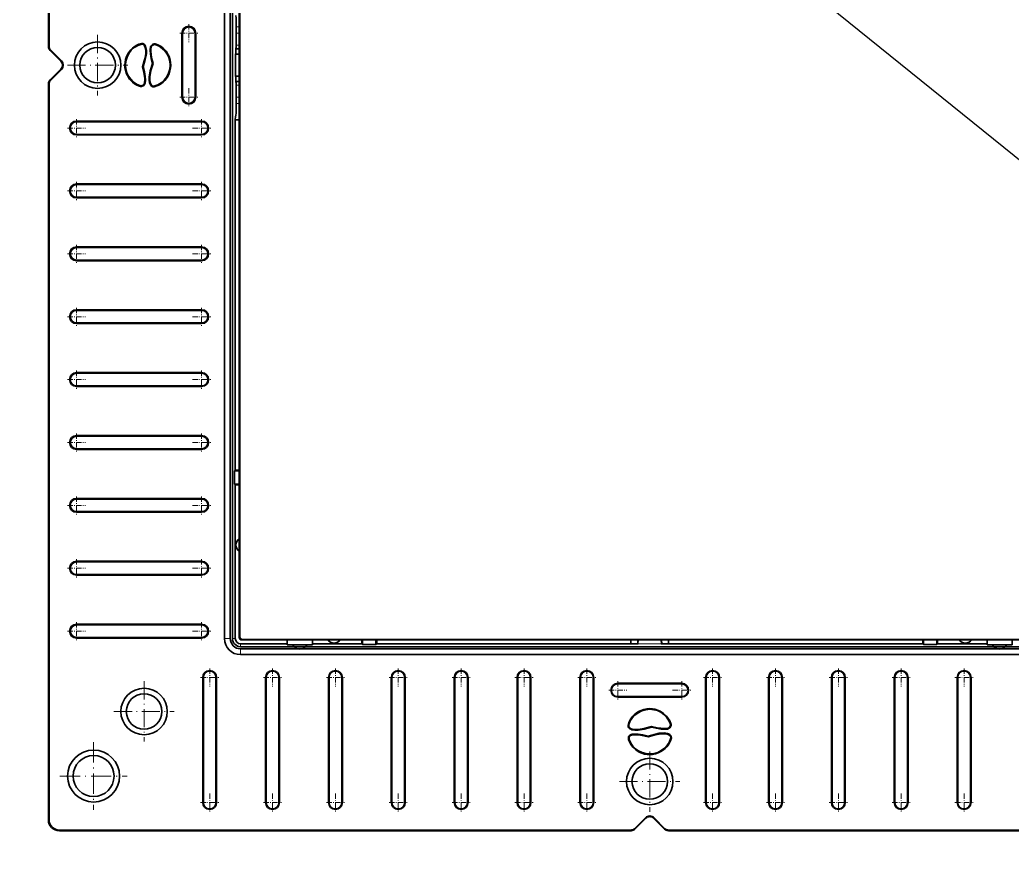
# Model space of a CAD drawing. Header units: inches. Extents: x 258415 to 640093, y 441672 to 945769.
# Drawn here: x 319828.7 to 320010.2, y 470192.2 to 470346.1 of the extents above; entities that cross this region are included whole.
import ezdxf

# ---------------------------------------------------------------- set-up
doc = ezdxf.new("R2010")
doc.units = ezdxf.units.IN
doc.header["$MEASUREMENT"] = 0
doc.linetypes.add('DASHDOT', pattern=[18.5, 12, -3, 0.5, -3])
doc.layers.add('A-DIMESNION-1', color=7, linetype='Continuous')
doc.layers.add('CQ_callout', color=34, linetype='Continuous')
doc.layers.add('CQ Lighting', color=5, linetype='Continuous', lineweight=0)
doc.layers.add('CQ lighting plan', color=7, linetype='Continuous', lineweight=0)
doc.styles.get("Standard").update_dxf_attribs({"font": 'arial.ttf'})
doc.dimstyles.new('CQ Anno', dxfattribs={"dimscale": 40, "dimtxt": 2.2, "dimasz": 0.75, "dimexe": 1, "dimexo": 0.5, "dimgap": 0.5, "dimtad": 1, "dimrnd": 1, "dimdsep": 46, "dimtxsty": 'Standard', "dimblk": 'x-04-bw-gf-dim-50$0$DIM12', "dimcen": 0.0025, "dimdle": 0.5, "dimclrd": 8, "dimclre": 8, "dimclrt": 2, "dimazin": 2, "dimtfac": 1, "dimtix": 1, "dimtmove": 1, "dimatfit": 0, "dimfxl": 50, "dimtolj": 1, "dimtzin": 0, "dimlwd": -1, "dimarcsym": 1})
doc.dimstyles.get("Standard").update_dxf_attribs({"dimtxt": 0.18, "dimasz": 0.18, "dimexe": 0.18, "dimexo": 0.0625, "dimgap": 0.09, "dimtad": 0, "dimtih": 1, "dimtoh": 1, "dimdec": 4, "dimzin": 0, "dimdsep": 46, "dimtxsty": 'Standard', "dimcen": 0.09, "dimadec": 0, "dimazin": 0, "dimtfac": 1, "dimtdec": 4, "dimtofl": 0, "dimtmove": 0, "dimatfit": 3, "dimfxl": 1, "dimtolj": 1, "dimtzin": 0, "dimarcsym": 0})

# ---------------------------------------------------------------- blocks, each defined once
blk = doc.blocks.new('T.HC0E0.HQ12 top')
at = {"layer": 'CQ Lighting', "color": 1, "lineweight": 35}
for p, q in [((441352.04, 519356.81), (441486.63, 519356.81)), ((441352.04, 519356.69), (441486.63, 519356.69)), ((441493.45, 519356.81), (441628.04, 519356.81)), ((441493.45, 519356.69), (441628.04, 519356.69)), ((441350.04, 519250.23), (441350.04, 519354.81)), ((441350.16, 519250.23), (441350.16, 519354.81)), ((441385.27, 519328.78), (441385.27, 519351.66)), ((441385.39, 519328.78), (441385.39, 519351.66)), ((441387.69, 519328.78), (441387.69, 519351.66)), ((441387.81, 519328.78), (441387.81, 519351.66)), ((441396.77, 519328.78), (441396.77, 519351.66)), ((441396.89, 519328.78), (441396.89, 519351.66)), ((441399.19, 519328.78), (441399.19, 519351.66)), ((441399.31, 519328.78), (441399.31, 519351.66)), ((441408.27, 519328.78), (441408.27, 519351.66)), ((441408.39, 519328.78), (441408.39, 519351.66)), ((441410.69, 519328.78), (441410.69, 519351.66)), ((441410.81, 519328.78), (441410.81, 519351.66)), ((441419.77, 519328.78), (441419.77, 519351.66)), ((441419.89, 519328.78), (441419.89, 519351.66)), ((441422.19, 519328.78), (441422.19, 519351.66)), ((441422.31, 519328.78), (441422.31, 519351.66)), ((441431.27, 519328.78), (441431.27, 519351.66)), ((441431.39, 519328.78), (441431.39, 519351.66)), ((441433.69, 519328.78), (441433.69, 519351.66)), ((441433.81, 519328.78), (441433.81, 519351.66)), ((441442.77, 519328.78), (441442.77, 519351.66)), ((441442.89, 519328.78), (441442.89, 519351.66)), ((441445.19, 519328.78), (441445.19, 519351.66)), ((441445.31, 519328.78), (441445.31, 519351.66)), ((441454.27, 519328.78), (441454.27, 519351.66)), ((441454.39, 519328.78), (441454.39, 519351.66)), ((441456.69, 519328.78), (441456.69, 519351.66)), ((441456.81, 519328.78), (441456.81, 519351.66)), ((441465.77, 519328.78), (441465.77, 519351.66)), ((441465.89, 519328.78), (441465.89, 519351.66)), ((441468.19, 519328.78), (441468.19, 519351.66)), ((441468.31, 519328.78), (441468.31, 519351.66)), ((441477.27, 519328.78), (441477.27, 519351.66)), ((441477.39, 519328.78), (441477.39, 519351.66)), ((441479.69, 519328.78), (441479.69, 519351.66)), ((441479.81, 519328.78), (441479.81, 519351.66)), ((441355.19, 519328.59), (441378.08, 519328.59)), ((441355.19, 519328.46), (441378.08, 519328.46)), ((441355.19, 519326.16), (441378.08, 519326.16)), ((441355.19, 519326.04), (441378.08, 519326.04)), ((441594.89, 519324.61), (441385.19, 519324.61)), ((441594.89, 519323.55), (441385.19, 519323.55)), ((441594.89, 519323.15), (441385.19, 519323.15)), ((441382.24, 519321.66), (441382.24, 519171.96)), ((441383.31, 519321.66), (441383.31, 519171.96)), ((441383.7, 519321.66), (441383.7, 519171.96)), ((441384.93, 519321.42), (441384.93, 519172.21)), ((441385.04, 519321.31), (441385.04, 519172.31)), ((441413.29, 519322.62), (441385.19, 519322.62)), ((441594.65, 519321.92), (441385.43, 519321.92)), ((441594.54, 519321.81), (441385.54, 519321.81)), ((441478.55, 519322.62), (441415.99, 519322.62)), ((441355.19, 519317.09), (441378.08, 519317.09)), ((441355.19, 519316.96), (441378.08, 519316.96)), ((441355.19, 519314.66), (441378.08, 519314.66)), ((441355.19, 519314.54), (441378.08, 519314.54)), ((441355.19, 519305.59), (441378.08, 519305.59)), ((441355.19, 519305.46), (441378.08, 519305.46)), ((441355.19, 519303.16), (441378.08, 519303.16)), ((441355.19, 519303.04), (441378.08, 519303.04)), ((441384.23, 519296.76), (441384.23, 519266.28)), ((441355.19, 519294.09), (441378.08, 519294.09)), ((441355.19, 519293.96), (441378.08, 519293.96)), ((441355.19, 519291.66), (441378.08, 519291.66)), ((441355.19, 519291.54), (441378.08, 519291.54)), ((441355.19, 519282.59), (441378.08, 519282.59)), ((441355.19, 519282.46), (441378.08, 519282.46)), ((441355.19, 519280.16), (441378.08, 519280.16)), ((441355.19, 519280.04), (441378.08, 519280.04)), ((441355.19, 519271.09), (441378.08, 519271.09)), ((441355.19, 519270.96), (441378.08, 519270.96)), ((441355.19, 519268.66), (441378.08, 519268.66)), ((441355.19, 519268.54), (441378.08, 519268.54)), ((441355.19, 519259.59), (441378.08, 519259.59)), ((441355.19, 519259.46), (441378.08, 519259.46)), ((441355.19, 519257.16), (441378.08, 519257.16)), ((441355.19, 519257.04), (441378.08, 519257.04)), ((441350.04, 519138.81), (441350.04, 519243.4)), ((441350.16, 519138.81), (441350.16, 519243.4)), ((441355.19, 519236.59), (441378.08, 519236.59)), ((441355.19, 519236.46), (441378.08, 519236.46)), ((441355.19, 519234.16), (441378.08, 519234.16)), ((441355.19, 519234.04), (441378.08, 519234.04)), ((441384.23, 519227.35), (441384.23, 519196.86)), ((441355.19, 519225.09), (441378.08, 519225.09)), ((441355.19, 519224.96), (441378.08, 519224.96)), ((441355.19, 519222.66), (441378.08, 519222.66)), ((441355.19, 519222.54), (441378.08, 519222.54)), ((441355.19, 519213.59), (441378.08, 519213.59)), ((441355.19, 519213.46), (441378.08, 519213.46)), ((441355.19, 519211.16), (441378.08, 519211.16)), ((441355.19, 519211.04), (441378.08, 519211.04)), ((441355.19, 519202.09), (441378.08, 519202.09)), ((441355.19, 519201.96), (441378.08, 519201.96)), ((441355.19, 519199.66), (441378.08, 519199.66)), ((441355.19, 519199.54), (441378.08, 519199.54)), ((441355.19, 519190.59), (441378.08, 519190.59)), ((441355.19, 519190.46), (441378.08, 519190.46)), ((441355.19, 519188.16), (441378.08, 519188.16)), ((441355.19, 519188.04), (441378.08, 519188.04))]:
    blk.add_line(p, q, dxfattribs=at)
at = {"layer": 'CQ Lighting', "color": 1, "lineweight": 13, "ltscale": 0.00307}
for p, q in [((441352.04, 519356.69), (441352.04, 519356.81)), ((441486.63, 519356.69), (441486.63, 519356.81)), ((441493.45, 519356.69), (441493.45, 519356.81)), ((441350.16, 519354.81), (441350.04, 519354.81)), ((441454.27, 519351.66), (441454.39, 519351.66)), ((441456.81, 519351.66), (441456.69, 519351.66)), ((441465.77, 519351.66), (441465.89, 519351.66)), ((441468.31, 519351.66), (441468.19, 519351.66)), ((441477.27, 519351.66), (441477.39, 519351.66)), ((441479.81, 519351.66), (441479.69, 519351.66)), ((441490.03, 519342.83), (441490.03, 519342.71)), ((441486.18, 519340.14), (441486.3, 519340.1)), ((441486.8, 519339.1), (441486.82, 519339.22)), ((441487.03, 519339.08), (441487.04, 519339.2)), ((441493.87, 519339.31), (441493.78, 519339.4)), ((441494, 519339.77), (441493.88, 519339.75)), ((441486.21, 519337.95), (441486.3, 519337.86)), ((441493.05, 519338.18), (441493.04, 519338.06)), ((441493.28, 519338.16), (441493.26, 519338.04)), ((441493.9, 519337.12), (441493.78, 519337.16)), ((441490.04, 519334.43), (441490.04, 519334.55)), ((441484.19, 519332.4), (441484.19, 519332.28)), ((441495.89, 519332.4), (441495.89, 519332.28)), ((441484.19, 519329.86), (441484.19, 519329.98)), ((441495.89, 519329.86), (441495.89, 519329.98)), ((441454.27, 519328.78), (441454.39, 519328.78)), ((441456.81, 519328.78), (441456.69, 519328.78)), ((441465.77, 519328.78), (441465.89, 519328.78)), ((441468.31, 519328.78), (441468.19, 519328.78)), ((441477.27, 519328.78), (441477.39, 519328.78)), ((441479.81, 519328.78), (441479.69, 519328.78)), ((441355.19, 519294.09), (441355.19, 519293.96)), ((441378.08, 519294.09), (441378.08, 519293.96)), ((441355.19, 519291.54), (441355.19, 519291.66)), ((441378.08, 519291.54), (441378.08, 519291.66)), ((441355.19, 519282.59), (441355.19, 519282.46)), ((441378.08, 519282.59), (441378.08, 519282.46)), ((441355.19, 519280.04), (441355.19, 519280.16)), ((441378.08, 519280.04), (441378.08, 519280.16)), ((441355.19, 519271.09), (441355.19, 519270.96)), ((441378.08, 519271.09), (441378.08, 519270.96)), ((441355.19, 519268.54), (441355.19, 519268.66)), ((441378.08, 519268.54), (441378.08, 519268.66)), ((441355.19, 519259.59), (441355.19, 519259.46)), ((441378.08, 519259.59), (441378.08, 519259.46)), ((441355.19, 519257.04), (441355.19, 519257.16)), ((441378.08, 519257.04), (441378.08, 519257.16)), ((441374.45, 519252.66), (441374.58, 519252.66)), ((441350.16, 519250.23), (441350.04, 519250.23)), ((441366.66, 519250.67), (441366.7, 519250.56)), ((441368.85, 519250.64), (441368.93, 519250.55)), ((441369.31, 519250.77), (441369.29, 519250.65)), ((441350.42, 519249.61), (441350.33, 519249.52)), ((441367.69, 519250.05), (441367.57, 519250.03)), ((441367.72, 519249.82), (441367.6, 519249.81)), ((441368.51, 519250.06), (441368.63, 519250.02)), ((441352.42, 519247.61), (441352.33, 519247.52)), ((441363.96, 519246.82), (441364.09, 519246.82)), ((441372.37, 519246.81), (441372.25, 519246.81)), ((441352.42, 519246.02), (441352.33, 519246.11)), ((441350.16, 519243.4), (441350.04, 519243.4)), ((441350.42, 519244.02), (441350.33, 519244.11)), ((441367.02, 519242.86), (441367.05, 519242.98)), ((441367.49, 519242.99), (441367.4, 519243.08)), ((441367.82, 519243.57), (441367.71, 519243.61)), ((441368.62, 519243.81), (441368.74, 519243.82)), ((441368.64, 519243.58), (441368.76, 519243.6)), ((441369.68, 519242.96), (441369.63, 519243.07)), ((441374.45, 519240.96), (441374.58, 519240.96)), ((441355.19, 519236.59), (441355.19, 519236.46)), ((441378.08, 519236.59), (441378.08, 519236.46)), ((441355.19, 519234.04), (441355.19, 519234.16)), ((441378.08, 519234.04), (441378.08, 519234.16)), ((441355.19, 519225.09), (441355.19, 519224.96)), ((441378.08, 519225.09), (441378.08, 519224.96)), ((441355.19, 519222.54), (441355.19, 519222.66)), ((441378.08, 519222.54), (441378.08, 519222.66)), ((441355.19, 519213.59), (441355.19, 519213.46)), ((441378.08, 519213.59), (441378.08, 519213.46)), ((441355.19, 519211.04), (441355.19, 519211.16)), ((441378.08, 519211.04), (441378.08, 519211.16)), ((441355.19, 519202.09), (441355.19, 519201.96)), ((441378.08, 519202.09), (441378.08, 519201.96)), ((441355.19, 519199.54), (441355.19, 519199.66)), ((441378.08, 519199.54), (441378.08, 519199.66)), ((441355.19, 519190.59), (441355.19, 519190.46)), ((441378.08, 519190.59), (441378.08, 519190.46)), ((441355.19, 519188.04), (441355.19, 519188.16)), ((441378.08, 519188.04), (441378.08, 519188.16))]:
    blk.add_line(p, q, dxfattribs=at)
at = {"layer": 'CQ Lighting', "color": 1, "lineweight": 13, "ltscale": 0.003069}
for p, q in [((441487.25, 519356.44), (441487.33, 519356.52)), ((441492.83, 519356.44), (441492.75, 519356.52)), ((441489.25, 519354.44), (441489.33, 519354.52)), ((441490.83, 519354.44), (441490.75, 519354.52)), ((441385.27, 519351.66), (441385.39, 519351.66)), ((441387.81, 519351.66), (441387.69, 519351.66)), ((441396.77, 519351.66), (441396.89, 519351.66)), ((441399.31, 519351.66), (441399.19, 519351.66)), ((441408.27, 519351.66), (441408.39, 519351.66)), ((441410.81, 519351.66), (441410.69, 519351.66)), ((441419.77, 519351.66), (441419.89, 519351.66)), ((441422.31, 519351.66), (441422.19, 519351.66)), ((441431.27, 519351.66), (441431.39, 519351.66)), ((441433.81, 519351.66), (441433.69, 519351.66)), ((441442.77, 519351.66), (441442.89, 519351.66)), ((441445.31, 519351.66), (441445.19, 519351.66)), ((441493.28, 519338.97), (441493.25, 519339.09)), ((441486.08, 519337.49), (441486.2, 519337.51)), ((441486.79, 519338.29), (441486.83, 519338.17)), ((441355.19, 519328.59), (441355.19, 519328.46)), ((441378.08, 519328.59), (441378.08, 519328.46)), ((441385.27, 519328.78), (441385.39, 519328.78)), ((441387.81, 519328.78), (441387.69, 519328.78)), ((441396.77, 519328.78), (441396.89, 519328.78)), ((441399.31, 519328.78), (441399.19, 519328.78)), ((441408.27, 519328.78), (441408.39, 519328.78)), ((441410.81, 519328.78), (441410.69, 519328.78)), ((441419.77, 519328.78), (441419.89, 519328.78)), ((441422.31, 519328.78), (441422.19, 519328.78)), ((441431.27, 519328.78), (441431.39, 519328.78)), ((441433.81, 519328.78), (441433.69, 519328.78)), ((441442.77, 519328.78), (441442.89, 519328.78)), ((441445.31, 519328.78), (441445.19, 519328.78)), ((441355.19, 519326.04), (441355.19, 519326.16)), ((441378.08, 519326.04), (441378.08, 519326.16)), ((441355.19, 519317.09), (441355.19, 519316.96)), ((441378.08, 519317.09), (441378.08, 519316.96)), ((441355.19, 519314.54), (441355.19, 519314.66)), ((441378.08, 519314.54), (441378.08, 519314.66)), ((441355.19, 519305.59), (441355.19, 519305.46)), ((441378.08, 519305.59), (441378.08, 519305.46)), ((441355.19, 519303.04), (441355.19, 519303.16)), ((441378.08, 519303.04), (441378.08, 519303.16)), ((441377, 519252.66), (441376.88, 519252.66)), ((441377, 519240.96), (441376.88, 519240.96))]:
    blk.add_line(p, q, dxfattribs=at)
at = {"layer": 'CQ Lighting', "color": 1, "lineweight": 35, "ltscale": 0.070711}
for p, q in [((441487.25, 519356.44), (441489.25, 519354.44)), ((441487.33, 519356.52), (441489.33, 519354.52)), ((441492.75, 519356.52), (441490.75, 519354.52)), ((441492.83, 519356.44), (441490.83, 519354.44)), ((441350.33, 519249.52), (441352.33, 519247.52)), ((441350.42, 519249.61), (441352.42, 519247.61)), ((441350.33, 519244.11), (441352.33, 519246.11)), ((441350.42, 519244.02), (441352.42, 519246.02))]:
    blk.add_line(p, q, dxfattribs=at)
at = {"layer": 'CQ Lighting', "color": 1, "linetype": 'DASHDOT', "lineweight": 13, "ltscale": 0.308749}
blk.add_line((441360.04, 519354.73), (441360.04, 519342.38), dxfattribs=at)
at = {"layer": 'CQ Lighting', "color": 1, "linetype": 'DASHDOT', "lineweight": 13, "ltscale": 0.082732}
for p, q in [((441386.54, 519353.32), (441386.54, 519350.01)), ((441398.04, 519353.32), (441398.04, 519350.01)), ((441409.54, 519353.32), (441409.54, 519350.01)), ((441421.04, 519353.32), (441421.04, 519350.01)), ((441432.54, 519353.32), (441432.54, 519350.01)), ((441444.04, 519353.32), (441444.04, 519350.01)), ((441455.54, 519353.32), (441455.54, 519350.01)), ((441467.04, 519353.32), (441467.04, 519350.01)), ((441478.54, 519353.32), (441478.54, 519350.01)), ((441484.19, 519332.78), (441484.19, 519329.47)), ((441495.89, 519332.78), (441495.89, 519329.47)), ((441386.54, 519330.43), (441386.54, 519327.12)), ((441398.04, 519330.43), (441398.04, 519327.12)), ((441409.54, 519330.43), (441409.54, 519327.12)), ((441421.04, 519330.43), (441421.04, 519327.12)), ((441432.54, 519330.43), (441432.54, 519327.12)), ((441444.04, 519330.43), (441444.04, 519327.12)), ((441455.54, 519330.43), (441455.54, 519327.12)), ((441467.04, 519330.43), (441467.04, 519327.12)), ((441478.54, 519330.43), (441478.54, 519327.12)), ((441355.19, 519294.47), (441355.19, 519291.16)), ((441378.08, 519294.47), (441378.08, 519291.16)), ((441355.19, 519282.97), (441355.19, 519279.66)), ((441378.08, 519282.97), (441378.08, 519279.66)), ((441355.19, 519271.47), (441355.19, 519268.16)), ((441378.08, 519271.47), (441378.08, 519268.16)), ((441355.19, 519259.97), (441355.19, 519256.66)), ((441378.08, 519259.97), (441378.08, 519256.66)), ((441355.19, 519236.97), (441355.19, 519233.66)), ((441378.08, 519236.97), (441378.08, 519233.66)), ((441355.19, 519225.47), (441355.19, 519222.16)), ((441378.08, 519225.47), (441378.08, 519222.16)), ((441355.19, 519213.97), (441355.19, 519210.66)), ((441378.08, 519213.97), (441378.08, 519210.66)), ((441355.19, 519202.47), (441355.19, 519199.16)), ((441378.08, 519202.47), (441378.08, 519199.16)), ((441355.19, 519190.97), (441355.19, 519187.66)), ((441378.08, 519190.97), (441378.08, 519187.66))]:
    blk.add_line(p, q, dxfattribs=at)
at = {"layer": 'CQ Lighting', "color": 1, "linetype": 'DASHDOT', "lineweight": 13, "ltscale": 0.276251}
for p, q in [((441490.04, 519353.34), (441490.04, 519342.29)), ((441371.85, 519344.83), (441371.85, 519333.78))]:
    blk.add_line(p, q, dxfattribs=at)
at = {"layer": 'CQ Lighting', "color": 1, "linetype": 'DASHDOT', "lineweight": 13, "ltscale": 0.082731}
for p, q in [((441388.19, 519351.66), (441384.88, 519351.66)), ((441399.69, 519351.66), (441396.38, 519351.66)), ((441411.19, 519351.66), (441407.88, 519351.66)), ((441422.69, 519351.66), (441419.38, 519351.66)), ((441434.19, 519351.66), (441430.88, 519351.66)), ((441445.69, 519351.66), (441442.38, 519351.66)), ((441457.19, 519351.66), (441453.88, 519351.66)), ((441468.69, 519351.66), (441465.38, 519351.66)), ((441480.19, 519351.66), (441476.88, 519351.66)), ((441485.84, 519331.13), (441482.53, 519331.13)), ((441497.54, 519331.13), (441494.23, 519331.13)), ((441388.19, 519328.78), (441384.88, 519328.78)), ((441399.69, 519328.78), (441396.38, 519328.78)), ((441411.19, 519328.78), (441407.88, 519328.78)), ((441422.69, 519328.78), (441419.38, 519328.78)), ((441434.19, 519328.78), (441430.88, 519328.78)), ((441445.69, 519328.78), (441442.38, 519328.78)), ((441457.19, 519328.78), (441453.88, 519328.78)), ((441468.69, 519328.78), (441465.38, 519328.78)), ((441480.19, 519328.78), (441476.88, 519328.78)), ((441356.84, 519327.31), (441353.53, 519327.31)), ((441379.73, 519327.31), (441376.42, 519327.31)), ((441356.84, 519315.81), (441353.53, 519315.81)), ((441379.73, 519315.81), (441376.42, 519315.81)), ((441356.84, 519304.31), (441353.53, 519304.31)), ((441379.73, 519304.31), (441376.42, 519304.31)), ((441356.84, 519292.81), (441353.53, 519292.81)), ((441379.73, 519292.81), (441376.42, 519292.81)), ((441356.84, 519281.31), (441353.53, 519281.31)), ((441379.73, 519281.31), (441376.42, 519281.31)), ((441356.84, 519269.81), (441353.53, 519269.81)), ((441379.73, 519269.81), (441376.42, 519269.81)), ((441356.84, 519258.31), (441353.53, 519258.31)), ((441379.73, 519258.31), (441376.42, 519258.31)), ((441375.73, 519254.32), (441375.73, 519251.01)), ((441377.38, 519252.66), (441374.07, 519252.66)), ((441375.73, 519242.62), (441375.73, 519239.31)), ((441377.38, 519240.96), (441374.07, 519240.96)), ((441356.84, 519235.31), (441353.53, 519235.31)), ((441379.73, 519235.31), (441376.42, 519235.31)), ((441356.84, 519223.81), (441353.53, 519223.81)), ((441379.73, 519223.81), (441376.42, 519223.81)), ((441356.84, 519212.31), (441353.53, 519212.31)), ((441379.73, 519212.31), (441376.42, 519212.31)), ((441356.84, 519200.81), (441353.53, 519200.81)), ((441379.73, 519200.81), (441376.42, 519200.81)), ((441356.84, 519189.31), (441353.53, 519189.31)), ((441379.73, 519189.31), (441376.42, 519189.31))]:
    blk.add_line(p, q, dxfattribs=at)
at = {"layer": 'CQ Lighting', "color": 1, "linetype": 'DASHDOT', "lineweight": 13, "ltscale": 0.30875}
blk.add_line((441366.21, 519348.55), (441353.86, 519348.55), dxfattribs=at)
at = {"layer": 'CQ Lighting', "color": 1, "linetype": 'DASHDOT', "lineweight": 13, "ltscale": 0.27625}
for p, q in [((441495.56, 519347.81), (441484.51, 519347.81)), ((441377.38, 519339.31), (441366.33, 519339.31)), ((441359.04, 519252.34), (441359.04, 519241.29)), ((441364.56, 519246.81), (441353.51, 519246.81))]:
    blk.add_line(p, q, dxfattribs=at)
at = {"layer": 'CQ Lighting', "color": 1, "lineweight": 35, "ltscale": 0.003198}
for p, q in [((441489.73, 519339.59), (441489.73, 519339.46)), ((441490.35, 519337.67), (441490.35, 519337.8))]:
    blk.add_line(p, q, dxfattribs=at)
at = {"layer": 'CQ Lighting', "color": 1, "lineweight": 35, "ltscale": 0.2925}
for p, q in [((441484.19, 519332.4), (441495.89, 519332.4)), ((441495.89, 519332.28), (441484.19, 519332.28)), ((441495.89, 519329.98), (441484.19, 519329.98)), ((441484.19, 519329.86), (441495.89, 519329.86)), ((441374.45, 519240.96), (441374.45, 519252.66)), ((441374.58, 519240.96), (441374.58, 519252.66)), ((441376.88, 519240.96), (441376.88, 519252.66)), ((441377, 519240.96), (441377, 519252.66))]:
    blk.add_line(p, q, dxfattribs=at)
at = {"layer": 'CQ Lighting', "color": 1, "linetype": 'DASHDOT', "lineweight": 13, "ltscale": 0.08273}
for p, q in [((441355.19, 519328.97), (441355.19, 519325.66)), ((441378.08, 519328.97), (441378.08, 519325.66)), ((441355.19, 519317.47), (441355.19, 519314.16)), ((441378.08, 519317.47), (441378.08, 519314.16)), ((441355.19, 519305.97), (441355.19, 519302.66)), ((441378.08, 519305.97), (441378.08, 519302.66))]:
    blk.add_line(p, q, dxfattribs=at)
at = {"layer": 'CQ Lighting', "color": 1, "lineweight": 13, "ltscale": 0.026749}
for p, q in [((441385.19, 519324.61), (441385.19, 519323.55)), ((441382.24, 519321.66), (441383.31, 519321.66))]:
    blk.add_line(p, q, dxfattribs=at)
at = {"layer": 'CQ Lighting', "color": 1, "lineweight": 13, "ltscale": 0.013243}
for p, q in [((441385.19, 519323.15), (441385.19, 519322.62)), ((441383.7, 519321.66), (441384.23, 519321.66))]:
    blk.add_line(p, q, dxfattribs=at)
at = {"layer": 'CQ Lighting', "color": 1, "lineweight": 35, "ltscale": 0.004443}
for p, q in [((441413.29, 519322.62), (441413.42, 519322.75)), ((441415.99, 519322.62), (441415.86, 519322.75)), ((441384.23, 519299.46), (441384.1, 519299.34)), ((441384.23, 519296.76), (441384.1, 519296.89)), ((441384.23, 519196.86), (441384.1, 519196.74)), ((441384.23, 519194.16), (441384.1, 519194.29))]:
    blk.add_line(p, q, dxfattribs=at)
at = {"layer": 'CQ Lighting', "color": 1, "lineweight": 35, "ltscale": 0.020639}
for p, q in [((441413.42, 519321.92), (441413.42, 519322.75)), ((441415.86, 519321.92), (441415.86, 519322.75))]:
    blk.add_line(p, q, dxfattribs=at)
at = {"layer": 'CQ Lighting', "color": 1, "lineweight": 35, "ltscale": 0.061217}
for p, q in [((441415.86, 519322.75), (441413.42, 519322.75)), ((441384.1, 519296.89), (441384.1, 519299.34))]:
    blk.add_line(p, q, dxfattribs=at)
at = {"layer": 'CQ Lighting', "color": 1, "lineweight": 35, "ltscale": 0.21375}
blk.add_line((441384.23, 519321.66), (441384.23, 519313.11), dxfattribs=at)
at = {"layer": 'CQ Lighting', "color": 1, "lineweight": 13, "ltscale": 0.003856}
for p, q in [((441384.93, 519321.42), (441385.04, 519321.31)), ((441385.43, 519321.92), (441385.54, 519321.81))]:
    blk.add_line(p, q, dxfattribs=at)
at = {"layer": 'CQ Lighting', "color": 1, "lineweight": 35, "ltscale": 0.017497}
for p, q in [((441413.29, 519321.92), (441413.29, 519322.62)), ((441415.99, 519321.92), (441415.99, 519322.62))]:
    blk.add_line(p, q, dxfattribs=at)
at = {"layer": 'CQ Lighting', "color": 1, "lineweight": 35, "ltscale": 0.017352}
blk.add_line((441480.04, 519321.92), (441480.04, 519322.62), dxfattribs=at)
at = {"layer": 'CQ Lighting', "color": 1, "lineweight": 35, "ltscale": 0.010924}
blk.add_line((441480.97, 519322.5), (441480.55, 519322.61), dxfattribs=at)
at = {"layer": 'CQ Lighting', "color": 1, "lineweight": 35, "ltscale": 0.095664}
for p, q in [((441486.8, 519322.48), (441482.97, 519322.48)), ((441497.11, 519322.48), (441493.28, 519322.48))]:
    blk.add_line(p, q, dxfattribs=at)
at = {"layer": 'CQ Lighting', "color": 1, "lineweight": 13, "ltscale": 0.014006}
for p, q in [((441483.05, 519321.92), (441483.05, 519322.48)), ((441484.16, 519321.92), (441484.16, 519322.48)), ((441486.37, 519322.48), (441486.37, 519321.92)), ((441493.71, 519321.92), (441493.71, 519322.48)), ((441495.92, 519322.48), (441495.92, 519321.92)), ((441497.03, 519322.48), (441497.03, 519321.92))]:
    blk.add_line(p, q, dxfattribs=at)
at = {"layer": 'CQ Lighting', "color": 1, "lineweight": 35, "ltscale": 0.004949}
for p, q in [((441486.99, 519322.53), (441486.8, 519322.48)), ((441493.09, 519322.53), (441493.28, 519322.48))]:
    blk.add_line(p, q, dxfattribs=at)
at = {"layer": 'CQ Lighting', "color": 1, "lineweight": 35, "ltscale": 0.02625}
for p, q in [((441488.04, 519322.53), (441486.99, 519322.53)), ((441493.09, 519322.53), (441492.04, 519322.53))]:
    blk.add_line(p, q, dxfattribs=at)
at = {"layer": 'CQ Lighting', "color": 1, "lineweight": 35, "ltscale": 0.007932}
for p, q in [((441487.04, 519322.53), (441487.04, 519322.21)), ((441493.04, 519322.53), (441493.04, 519322.21))]:
    blk.add_line(p, q, dxfattribs=at)
at = {"layer": 'CQ Lighting', "color": 1, "lineweight": 35, "ltscale": 0.001254}
for p, q in [((441487.99, 519322.59), (441488.04, 519322.58)), ((441492.04, 519322.58), (441492.09, 519322.59))]:
    blk.add_line(p, q, dxfattribs=at)
at = {"layer": 'CQ Lighting', "color": 1, "lineweight": 35, "ltscale": 0.016656}
for p, q in [((441488.04, 519321.92), (441488.04, 519322.59)), ((441492.04, 519321.92), (441492.04, 519322.59))]:
    blk.add_line(p, q, dxfattribs=at)
at = {"layer": 'CQ Lighting', "color": 1, "lineweight": 35, "ltscale": 0.007039}
for p, q in [((441384.04, 519312.83), (441384.04, 519313.11)), ((441384.04, 519184.83), (441384.04, 519185.11))]:
    blk.add_line(p, q, dxfattribs=at)
at = {"layer": 'CQ Lighting', "color": 1, "lineweight": 35, "ltscale": 0.022273}
for p, q in [((441384.04, 519313.11), (441384.93, 519313.11)), ((441384.04, 519308.51), (441384.93, 519308.51)), ((441384.04, 519185.11), (441384.93, 519185.11)), ((441384.04, 519180.51), (441384.93, 519180.51))]:
    blk.add_line(p, q, dxfattribs=at)
at = {"layer": 'CQ Lighting', "color": 1, "lineweight": 35, "ltscale": 0.107961}
for p, q in [((441384.04, 519308.51), (441384.04, 519312.83)), ((441384.04, 519180.51), (441384.04, 519184.83))]:
    blk.add_line(p, q, dxfattribs=at)
at = {"layer": 'CQ Lighting', "color": 1, "lineweight": 35, "ltscale": 0.226248}
blk.add_line((441384.23, 519308.51), (441384.23, 519299.46), dxfattribs=at)
at = {"layer": 'CQ Lighting', "color": 1, "lineweight": 35, "ltscale": 0.020638}
for p, q in [((441384.93, 519299.34), (441384.1, 519299.34)), ((441384.93, 519296.89), (441384.1, 519296.89)), ((441384.93, 519196.74), (441384.1, 519196.74)), ((441384.93, 519194.29), (441384.1, 519194.29))]:
    blk.add_line(p, q, dxfattribs=at)
at = {"layer": 'CQ Lighting', "color": 1, "lineweight": 35, "ltscale": 0.017496}
for p, q in [((441384.23, 519299.46), (441384.93, 519299.46)), ((441384.23, 519296.76), (441384.93, 519296.76)), ((441384.23, 519196.86), (441384.93, 519196.86)), ((441384.23, 519194.16), (441384.93, 519194.16))]:
    blk.add_line(p, q, dxfattribs=at)
at = {"layer": 'CQ Lighting', "color": 1, "lineweight": 35, "ltscale": 0.000476}
for p, q in [((441384.22, 519264.31), (441384.22, 519264.29)), ((441384.22, 519261.32), (441384.22, 519261.34)), ((441384.22, 519232.31), (441384.22, 519232.29)), ((441384.22, 519229.32), (441384.22, 519229.34))]:
    blk.add_line(p, q, dxfattribs=at)
at = {"layer": 'CQ Lighting', "color": 1, "lineweight": 35, "ltscale": 0.227061}
for p, q in [((441384.23, 519259.35), (441384.23, 519250.27)), ((441384.23, 519243.36), (441384.23, 519234.28))]:
    blk.add_line(p, q, dxfattribs=at)
at = {"layer": 'CQ Lighting', "color": 1, "lineweight": 35, "ltscale": 0.031544}
for p, q in [((441384.2, 519250.27), (441384.2, 519249.01)), ((441384.2, 519244.62), (441384.2, 519243.36))]:
    blk.add_line(p, q, dxfattribs=at)
at = {"layer": 'CQ Lighting', "color": 1, "lineweight": 35, "ltscale": 0.018345}
for p, q in [((441384.93, 519250.24), (441384.2, 519250.27)), ((441384.93, 519243.39), (441384.2, 519243.36))]:
    blk.add_line(p, q, dxfattribs=at)
at = {"layer": 'CQ Lighting', "color": 1, "lineweight": 35, "ltscale": 0.001102}
for p, q in [((441384.22, 519248.97), (441384.2, 519249.01)), ((441384.22, 519244.66), (441384.2, 519244.62))]:
    blk.add_line(p, q, dxfattribs=at)
at = {"layer": 'CQ Lighting', "color": 1, "lineweight": 35, "ltscale": 0.018337}
for p, q in [((441384.93, 519248.99), (441384.2, 519249.01)), ((441384.93, 519244.64), (441384.2, 519244.62))]:
    blk.add_line(p, q, dxfattribs=at)
at = {"layer": 'CQ Lighting', "color": 1, "lineweight": 13, "ltscale": 0.107585}
blk.add_line((441384.22, 519248.97), (441384.22, 519244.66), dxfattribs=at)
at = {"layer": 'CQ Lighting', "color": 1, "lineweight": 35, "ltscale": 0.003193}
for p, q in [((441367.21, 519247.12), (441367.34, 519247.12)), ((441369.13, 519246.51), (441369, 519246.51))]:
    blk.add_line(p, q, dxfattribs=at)
at = {"layer": 'CQ Lighting', "color": 1, "lineweight": 35, "ltscale": 0.061216}
blk.add_line((441384.1, 519194.29), (441384.1, 519196.74), dxfattribs=at)
at = {"layer": 'CQ Lighting', "color": 1, "lineweight": 35, "ltscale": 0.22625}
blk.add_line((441384.23, 519194.16), (441384.23, 519185.11), dxfattribs=at)
at = {"layer": 'CQ Lighting', "color": 1, "lineweight": 35}
for points in [[(441490.03, 519342.83), (441489.56, 519342.81), (441489.08, 519342.72), (441488.6, 519342.58), (441488.14, 519342.37), (441487.5, 519341.97), (441486.95, 519341.45), (441486.64, 519341.05), (441486.38, 519340.61), (441486.18, 519340.14)], [(441490.03, 519342.71), (441489.31, 519342.65), (441488.63, 519342.46), (441488.01, 519342.16), (441487.45, 519341.76), (441486.97, 519341.28), (441486.58, 519340.72), (441486.3, 519340.1)], [(441494, 519339.77), (441493.85, 519340.29), (441493.62, 519340.78), (441493.4, 519341.12), (441493.15, 519341.43), (441492.86, 519341.72), (441492.54, 519341.99), (441492.09, 519342.28), (441491.61, 519342.52), (441491.1, 519342.69), (441490.57, 519342.8), (441490.03, 519342.83)], [(441493.88, 519339.75), (441493.78, 519340.1), (441493.65, 519340.44), (441493.47, 519340.78), (441493.26, 519341.1), (441492.76, 519341.65), (441492.16, 519342.1), (441491.49, 519342.43), (441490.77, 519342.64), (441490.03, 519342.71)], [(441487.03, 519339.08), (441487.33, 519339.07), (441487.94, 519339.1), (441488.81, 519339.23), (441489.73, 519339.46)], [(441487.04, 519339.2), (441487.53, 519339.2), (441488.03, 519339.23), (441488.67, 519339.33), (441489.73, 519339.59)], [(441489.73, 519339.59), (441490.86, 519339.27), (441491.41, 519339.14), (441492.2, 519339.01), (441492.75, 519339), (441493.25, 519339.09)], [(441489.73, 519339.46), (441491.08, 519339.09), (441491.8, 519338.94), (441492.17, 519338.89), (441492.75, 519338.88), (441493.28, 519338.97)], [(441493.25, 519339.09), (441493.55, 519339.22), (441493.78, 519339.4)], [(441493.28, 519338.97), (441493.51, 519339.06), (441493.72, 519339.18), (441493.87, 519339.31)], [(441486.08, 519337.49), (441486.23, 519336.97), (441486.46, 519336.48), (441486.68, 519336.14), (441486.93, 519335.83), (441487.22, 519335.54), (441487.54, 519335.27), (441487.99, 519334.98), (441488.47, 519334.74), (441488.98, 519334.57), (441489.51, 519334.46), (441490.04, 519334.43)], [(441486.2, 519337.51), (441486.3, 519337.16), (441486.43, 519336.82), (441486.61, 519336.48), (441486.82, 519336.16), (441487.32, 519335.61), (441487.92, 519335.16), (441488.59, 519334.83), (441489.3, 519334.62), (441490.04, 519334.55)], [(441486.8, 519338.29), (441486.57, 519338.2), (441486.36, 519338.08), (441486.21, 519337.95)], [(441486.83, 519338.17), (441486.53, 519338.04), (441486.3, 519337.86)], [(441490.35, 519337.8), (441489, 519338.17), (441488.28, 519338.32), (441487.91, 519338.37), (441487.33, 519338.38), (441486.8, 519338.29)], [(441490.35, 519337.67), (441489.22, 519337.99), (441488.67, 519338.12), (441487.88, 519338.25), (441487.33, 519338.26), (441486.83, 519338.17)], [(441493.05, 519338.18), (441492.75, 519338.19), (441492.14, 519338.16), (441491.27, 519338.03), (441490.35, 519337.8)], [(441493.04, 519338.06), (441492.55, 519338.06), (441492.05, 519338.02), (441491.41, 519337.93), (441490.35, 519337.67)], [(441490.04, 519334.55), (441490.77, 519334.61), (441491.45, 519334.8), (441492.07, 519335.1), (441492.63, 519335.5), (441493.11, 519335.98), (441493.5, 519336.54), (441493.78, 519337.16)], [(441490.04, 519334.43), (441490.52, 519334.45), (441490.99, 519334.54), (441491.48, 519334.68), (441491.94, 519334.89), (441492.58, 519335.29), (441493.13, 519335.81), (441493.44, 519336.21), (441493.7, 519336.65), (441493.9, 519337.12)], [(441478.55, 519322.62), (441480.16, 519322.62), (441480.52, 519322.61), (441480.54, 519322.61), (441480.55, 519322.61)], [(441480.97, 519322.5), (441480.98, 519322.5), (441481.22, 519322.49), (441482.97, 519322.48)], [(441487.99, 519322.59), (441487.99, 519322.59), (441488.01, 519322.59), (441488.2, 519322.59), (441491.42, 519322.6), (441492.07, 519322.59), (441492.09, 519322.59), (441492.09, 519322.59)], [(441497.11, 519322.48), (441498.72, 519322.49), (441499.08, 519322.5), (441499.1, 519322.5), (441499.11, 519322.5)], [(441384.22, 519264.31), (441384.23, 519265.39), (441384.23, 519266.28)], [(441384.22, 519261.34), (441384.2, 519262.35), (441384.21, 519264.27), (441384.22, 519264.29)], [(441384.23, 519259.35), (441384.22, 519260.96), (441384.22, 519261.32)], [(441363.96, 519246.82), (441363.99, 519247.29), (441364.07, 519247.77), (441364.22, 519248.25), (441364.42, 519248.72), (441364.83, 519249.35), (441365.35, 519249.91), (441365.75, 519250.22), (441366.19, 519250.47), (441366.66, 519250.67)], [(441364.09, 519246.82), (441364.15, 519247.54), (441364.34, 519248.22), (441364.64, 519248.85), (441365.03, 519249.41), (441365.52, 519249.89), (441366.08, 519250.27), (441366.7, 519250.56)], [(441368.51, 519250.06), (441368.6, 519250.28), (441368.72, 519250.49), (441368.85, 519250.64)], [(441368.63, 519250.02), (441368.76, 519250.32), (441368.93, 519250.55)], [(441369.29, 519250.65), (441369.64, 519250.56), (441369.98, 519250.43), (441370.32, 519250.25), (441370.64, 519250.03), (441371.19, 519249.53), (441371.63, 519248.94), (441371.97, 519248.27), (441372.18, 519247.55), (441372.25, 519246.81)], [(441369.31, 519250.77), (441369.83, 519250.62), (441370.32, 519250.39), (441370.66, 519250.17), (441370.97, 519249.92), (441371.26, 519249.63), (441371.52, 519249.32), (441371.82, 519248.87), (441372.05, 519248.38), (441372.23, 519247.87), (441372.33, 519247.34), (441372.37, 519246.81)], [(441367.6, 519249.81), (441367.6, 519249.33), (441367.56, 519248.83), (441367.46, 519248.19), (441367.21, 519247.12)], [(441367.72, 519249.82), (441367.73, 519249.53), (441367.69, 519248.91), (441367.56, 519248.05), (441367.34, 519247.12)], [(441369, 519246.51), (441368.62, 519247.85), (441368.48, 519248.57), (441368.43, 519248.95), (441368.42, 519249.52), (441368.51, 519250.06)], [(441369.13, 519246.51), (441368.81, 519247.64), (441368.67, 519248.19), (441368.55, 519248.98), (441368.54, 519249.53), (441368.63, 519250.02)], [(441384.93, 519248.94), (441384.24, 519248.96), (441384.22, 519248.96), (441384.22, 519248.97)], [(441367.02, 519242.86), (441366.51, 519243.01), (441366.02, 519243.24), (441365.68, 519243.46), (441365.37, 519243.71), (441365.07, 519243.99), (441364.81, 519244.31), (441364.52, 519244.76), (441364.28, 519245.25), (441364.11, 519245.76), (441364, 519246.29), (441363.96, 519246.82)], [(441367.05, 519242.98), (441366.69, 519243.07), (441366.35, 519243.2), (441366.01, 519243.38), (441365.69, 519243.6), (441365.15, 519244.1), (441364.7, 519244.69), (441364.37, 519245.36), (441364.16, 519246.08), (441364.09, 519246.82)], [(441367.21, 519247.12), (441367.53, 519245.99), (441367.66, 519245.44), (441367.79, 519244.65), (441367.79, 519244.1), (441367.71, 519243.61)], [(441367.34, 519247.12), (441367.71, 519245.78), (441367.86, 519245.06), (441367.91, 519244.68), (441367.92, 519244.11), (441367.82, 519243.57)], [(441368.62, 519243.81), (441368.61, 519244.1), (441368.64, 519244.72), (441368.77, 519245.58), (441369, 519246.51)], [(441368.74, 519243.82), (441368.73, 519244.3), (441368.77, 519244.8), (441368.87, 519245.44), (441369.13, 519246.51)], [(441372.25, 519246.81), (441372.18, 519246.09), (441372, 519245.41), (441371.7, 519244.78), (441371.3, 519244.22), (441370.82, 519243.74), (441370.26, 519243.36), (441369.63, 519243.07)], [(441372.37, 519246.81), (441372.34, 519246.34), (441372.26, 519245.86), (441372.12, 519245.38), (441371.91, 519244.91), (441371.5, 519244.28), (441370.98, 519243.72), (441370.58, 519243.41), (441370.14, 519243.16), (441369.68, 519242.96)], [(441384.93, 519244.69), (441384.24, 519244.67), (441384.22, 519244.66), (441384.22, 519244.66)], [(441367.71, 519243.61), (441367.58, 519243.31), (441367.4, 519243.08)], [(441367.82, 519243.57), (441367.74, 519243.35), (441367.62, 519243.14), (441367.49, 519242.99)], [(441384.22, 519232.31), (441384.23, 519233.39), (441384.23, 519234.28)], [(441384.22, 519229.34), (441384.2, 519230.35), (441384.21, 519232.27), (441384.22, 519232.29)], [(441384.23, 519227.35), (441384.22, 519228.96), (441384.22, 519229.32)]]:
    blk.add_lwpolyline(points, dxfattribs=at)
for centre, radius in [((441360.04, 519348.55), 4.75), ((441360.04, 519348.55), 3.75), ((441490.04, 519347.81), 4.25), ((441490.04, 519347.81), 3.25), ((441371.85, 519339.31), 4.25), ((441371.85, 519339.31), 3.25), ((441359.04, 519246.81), 4.25), ((441359.04, 519246.81), 3.25)]:
    blk.add_circle(centre, radius, dxfattribs=at)
for centre, radius, start, end in [((441352.04, 519354.81), 2, 90, 180), ((441352.04, 519354.81), 1.88, 90, 180), ((441486.63, 519355.81), 1, 45, 90), ((441486.63, 519355.81), 0.877, 45, 90), ((441493.45, 519355.81), 1, 90, 135), ((441493.45, 519355.81), 0.877, 90, 135), ((441490.04, 519355.23), 1.12, 225, 315), ((441490.04, 519355.23), 1, 225, 315), ((441386.54, 519351.66), 1.27, 0, 180), ((441386.54, 519351.66), 1.15, 0, 180), ((441398.04, 519351.66), 1.27, 0, 180), ((441398.04, 519351.66), 1.15, 0, 180), ((441409.54, 519351.66), 1.27, 0, 180), ((441409.54, 519351.66), 1.15, 0, 180), ((441421.04, 519351.66), 1.27, 0, 180), ((441421.04, 519351.66), 1.15, 0, 180), ((441432.54, 519351.66), 1.27, 0, 180), ((441432.54, 519351.66), 1.15, 0, 180), ((441444.04, 519351.66), 1.27, 0, 180), ((441444.04, 519351.66), 1.15, 0, 180), ((441455.54, 519351.66), 1.27, 0, 180), ((441455.54, 519351.66), 1.15, 0, 180), ((441467.04, 519351.66), 1.27, 0, 180), ((441467.04, 519351.66), 1.15, 0, 180), ((441478.54, 519351.66), 1.27, 0, 180), ((441478.54, 519351.66), 1.15, 0, 180), ((441486.92, 519339.88), 0.786, 160.7264, 260.9791), ((441486.92, 519339.88), 0.663, 160.7264, 260.9791), ((441487.18, 519341.51), 2.43, 261.1323, 266.6053), ((441487.17, 519341.48), 2.28, 261.2146, 266.7624), ((441493.49, 519339.67), 0.396, 316.5206, 11.9131), ((441493.49, 519339.67), 0.519, 316.5206, 11.9131), ((441486.59, 519337.59), 0.519, 136.5206, 191.9131), ((441486.59, 519337.59), 0.396, 136.5206, 191.9131), ((441492.91, 519335.78), 2.28, 81.2146, 86.7624), ((441492.9, 519335.75), 2.43, 81.1323, 86.6053), ((441493.15, 519337.38), 0.663, 340.7264, 80.9791), ((441493.15, 519337.38), 0.786, 340.7264, 80.9791), ((441484.19, 519331.13), 1.27, 90, 270), ((441484.19, 519331.13), 1.15, 90, 270), ((441495.89, 519331.13), 1.27, 270, 90), ((441495.89, 519331.13), 1.15, 270, 90), ((441355.19, 519327.31), 1.27, 90, 270), ((441355.19, 519327.31), 1.15, 90, 270), ((441378.08, 519327.31), 1.27, 270, 90), ((441378.08, 519327.31), 1.15, 270, 90), ((441386.54, 519328.78), 1.27, 180, 0), ((441386.54, 519328.78), 1.15, 180, 0), ((441398.04, 519328.78), 1.27, 180, 0), ((441398.04, 519328.78), 1.15, 180, 0), ((441409.54, 519328.78), 1.27, 180, 0), ((441409.54, 519328.78), 1.15, 180, 0), ((441421.04, 519328.78), 1.27, 180, 0), ((441421.04, 519328.78), 1.15, 180, 0), ((441432.54, 519328.78), 1.27, 180, 0), ((441432.54, 519328.78), 1.15, 180, 0), ((441444.04, 519328.78), 1.27, 180, 0), ((441444.04, 519328.78), 1.15, 180, 0), ((441455.54, 519328.78), 1.27, 180, 0), ((441455.54, 519328.78), 1.15, 180, 0), ((441467.04, 519328.78), 1.27, 180, 0), ((441467.04, 519328.78), 1.15, 180, 0), ((441478.54, 519328.78), 1.27, 180, 0), ((441478.54, 519328.78), 1.15, 180, 0), ((441385.19, 519321.66), 2.95, 90, 180), ((441385.19, 519321.66), 1.88, 90, 180), ((441385.19, 519321.66), 1.49, 90, 180), ((441385.19, 519321.66), 0.959, 90, 180), ((441385.43, 519321.42), 0.5, 89.9998, 180.0003), ((441385.54, 519321.31), 0.5, 89.9998, 180.0003), ((441402.29, 519321.05), 1.47, 36.651, 143.349), ((441487.54, 519322.21), 0.5, 180, 215.5844), ((441492.54, 519322.21), 0.5, 324.4155, 0), ((441355.19, 519315.81), 1.27, 90, 270), ((441355.19, 519315.81), 1.15, 90, 270), ((441378.08, 519315.81), 1.27, 270, 90), ((441378.08, 519315.81), 1.15, 270, 90), ((441384.74, 519310.81), 1.5, 117.8182, 242.1818), ((441355.19, 519304.31), 1.27, 90, 270), ((441355.19, 519304.31), 1.15, 90, 270), ((441378.08, 519304.31), 1.27, 270, 90), ((441378.08, 519304.31), 1.15, 270, 90), ((441385.81, 519304.56), 1.47, 126.651, 233.349), ((441355.19, 519292.81), 1.27, 90, 270), ((441355.19, 519292.81), 1.15, 90, 270), ((441378.08, 519292.81), 1.27, 270, 90), ((441378.08, 519292.81), 1.15, 270, 90), ((441355.19, 519281.31), 1.27, 90, 270), ((441355.19, 519281.31), 1.15, 90, 270), ((441378.08, 519281.31), 1.27, 270, 90), ((441378.08, 519281.31), 1.15, 270, 90), ((441355.19, 519269.81), 1.27, 90, 270), ((441355.19, 519269.81), 1.15, 90, 270), ((441378.08, 519269.81), 1.27, 270, 90), ((441378.08, 519269.81), 1.15, 270, 90), ((441355.19, 519258.31), 1.27, 90, 270), ((441355.19, 519258.31), 1.15, 90, 270), ((441378.08, 519258.31), 1.27, 270, 90), ((441378.08, 519258.31), 1.15, 270, 90), ((441375.73, 519252.66), 1.27, 0, 180), ((441375.73, 519252.66), 1.15, 0, 180), ((441351.04, 519250.23), 1, 180, 225), ((441351.04, 519250.23), 0.877, 180, 225), ((441366.92, 519249.93), 0.786, 9.0209, 109.2736), ((441366.92, 519249.93), 0.663, 9.0209, 109.2736), ((441369.2, 519250.27), 0.519, 78.0869, 133.4794), ((441369.2, 519250.27), 0.396, 78.0869, 133.4794), ((441365.32, 519249.69), 2.28, 3.2376, 8.7854), ((441365.29, 519249.68), 2.43, 3.3905, 8.8717), ((441351.63, 519246.81), 1, 315, 45), ((441351.63, 519246.81), 1.12, 315, 45), ((441351.04, 519243.4), 1, 135, 180), ((441351.04, 519243.4), 0.877, 135, 180), ((441367.13, 519243.36), 0.519, 258.0869, 313.4794), ((441367.13, 519243.36), 0.396, 258.0869, 313.4794), ((441371.04, 519243.95), 2.43, 183.3905, 188.8717), ((441369.42, 519243.7), 0.786, 189.0209, 289.2736), ((441371.01, 519243.94), 2.28, 183.2376, 188.7854), ((441369.42, 519243.7), 0.663, 189.0209, 289.2736), ((441375.73, 519240.96), 1.27, 180, 0), ((441375.73, 519240.96), 1.15, 180, 0), ((441355.19, 519235.31), 1.27, 90, 270), ((441355.19, 519235.31), 1.15, 90, 270), ((441378.08, 519235.31), 1.27, 270, 90), ((441378.08, 519235.31), 1.15, 270, 90), ((441355.19, 519223.81), 1.27, 90, 270), ((441355.19, 519223.81), 1.15, 90, 270), ((441378.08, 519223.81), 1.27, 270, 90), ((441378.08, 519223.81), 1.15, 270, 90), ((441355.19, 519212.31), 1.27, 90, 270), ((441355.19, 519212.31), 1.15, 90, 270), ((441378.08, 519212.31), 1.27, 270, 90), ((441378.08, 519212.31), 1.15, 270, 90), ((441355.19, 519200.81), 1.27, 90, 270), ((441355.19, 519200.81), 1.15, 90, 270), ((441378.08, 519200.81), 1.27, 270, 90), ((441378.08, 519200.81), 1.15, 270, 90), ((441355.19, 519189.31), 1.27, 90, 270), ((441355.19, 519189.31), 1.15, 90, 270), ((441378.08, 519189.31), 1.27, 270, 90), ((441378.08, 519189.31), 1.15, 270, 90), ((441385.81, 519189.06), 1.47, 126.651, 233.349), ((441384.74, 519182.81), 1.5, 117.8182, 242.1818)]:
    blk.add_arc(centre, radius, start, end, dxfattribs=at)
blk = doc.blocks.new('x-04-bw-gf-dim-50$0$DIM12')
blk.add_line((0, -1), (0, 1))
at = {"color": 8}
blk.add_line((-1, 0), (1, 0), dxfattribs=at)
blk.add_circle((0, 0), 0.5)
blk = doc.blocks.new('*D278')
at = {"layer": 'A-DIMESNION-1', "color": 8, "lineweight": -2, "ltscale": 0.05, "transparency": 16777216}
for p, q in [((318930.67, 470448.81), (318930.67, 469945.73)), ((319943.94, 470186.81), (319943.94, 469945.73))]:
    blk.add_line(p, q, dxfattribs=at)
at = {"layer": 'A-DIMESNION-1', "color": 8, "ltscale": 0.05, "transparency": 16777216}
blk.add_line((318950.67, 469985.73), (319923.94, 469985.73), dxfattribs=at)
at = {"layer": 'Defpoints', "color": 0, "linetype": 'Continuous', "ltscale": 0.05, "transparency": 16777216}
for p in [(318930.67, 470468.81, 0), (319943.94, 470206.81, 0), (319943.94, 469985.73)]:
    blk.add_point(p, dxfattribs=at)
at = {"layer": 'A-DIMESNION-1', "color": 8, "linetype": 'Continuous', "ltscale": 0.05, "transparency": 16777216, "xscale": 20, "yscale": 20, "zscale": 20, "rotation": 180}
blk.add_blockref('x-04-bw-gf-dim-50$0$DIM12', (318930.67, 469985.73), dxfattribs=at)
at = {"layer": 'A-DIMESNION-1', "color": 8, "linetype": 'Continuous', "ltscale": 0.05, "transparency": 16777216, "xscale": 20, "yscale": 20, "zscale": 20}
blk.add_blockref('x-04-bw-gf-dim-50$0$DIM12', (319943.94, 469985.73), dxfattribs=at)
at = {"layer": 'A-DIMESNION-1', "color": 2, "linetype": 'Continuous', "ltscale": 0.05, "transparency": 16777216, "insert": (319437.31, 470014.21), "char_height": 44, "attachment_point": 5}
blk.add_mtext('\\A1;1013', dxfattribs=at)
blk = doc.blocks.new('*D279')
at = {"layer": 'A-DIMESNION-1', "color": 8, "lineweight": -2, "ltscale": 0.05, "transparency": 16777216}
for p, q in [((319943.94, 470186.81), (319943.94, 469945.73)), ((320957.22, 470177.27), (320957.22, 469945.73))]:
    blk.add_line(p, q, dxfattribs=at)
at = {"layer": 'A-DIMESNION-1', "color": 8, "ltscale": 0.05, "transparency": 16777216}
blk.add_line((320937.22, 469985.73), (319963.94, 469985.73), dxfattribs=at)
at = {"layer": 'Defpoints', "color": 0, "linetype": 'Continuous', "ltscale": 0.05, "transparency": 16777216}
for p in [(319943.94, 470206.81, 0), (320957.22, 470197.27), (319943.94, 469985.73)]:
    blk.add_point(p, dxfattribs=at)
at = {"layer": 'A-DIMESNION-1', "color": 8, "linetype": 'Continuous', "ltscale": 0.05, "transparency": 16777216, "xscale": 20, "yscale": 20, "zscale": 20, "rotation": 180}
blk.add_blockref('x-04-bw-gf-dim-50$0$DIM12', (319943.94, 469985.73), dxfattribs=at)
at = {"layer": 'A-DIMESNION-1', "color": 8, "linetype": 'Continuous', "ltscale": 0.05, "transparency": 16777216, "xscale": 20, "yscale": 20, "zscale": 20}
blk.add_blockref('x-04-bw-gf-dim-50$0$DIM12', (320957.22, 469985.73), dxfattribs=at)
at = {"layer": 'A-DIMESNION-1', "color": 2, "linetype": 'Continuous', "ltscale": 0.05, "transparency": 16777216, "insert": (320450.58, 470014.21), "char_height": 44, "attachment_point": 5}
blk.add_mtext('\\A1;1013', dxfattribs=at)

msp = doc.modelspace()

# ---------------------------------------------------------------- block references
at = {"layer": 'CQ lighting plan', "rotation": 90}
msp.add_blockref('T.HC0E0.HQ12 top', (839190.758, 28847.769, 0), dxfattribs=at)

# ---------------------------------------------------------------- dimensions: what is measured, and where the dimension line sits
at = {"layer": 'A-DIMESNION-1', "color": 64, "linetype": 'Continuous', "ltscale": 0.05}
dim = msp.add_linear_dim(base=(319943.944, 469985.729), p1=(318930.667, 470468.808, 0), p2=(319943.944, 470206.808, 0), angle=180, dimstyle='CQ Anno', override={"dimscale": 0, "dimasz": 1, "dimexe": 2, "dimexo": 1, "dimgap": 0.3, "dimcen": 0.005}, dxfattribs=at)
dim.commit()
dim.dimension.update_dxf_attribs({"geometry": '*D278', "text_midpoint": (319437.305, 470014.209)})
dim = msp.add_linear_dim(base=(319943.944, 469985.729), p1=(320957.22, 470197.269), p2=(319943.944, 470206.808, 0), dimstyle='CQ Anno', override={"dimscale": 0, "dimasz": 1, "dimexe": 2, "dimexo": 1, "dimgap": 0.3, "dimcen": 0.005}, dxfattribs=at)
dim.commit()
dim.dimension.update_dxf_attribs({"geometry": '*D279', "text_midpoint": (320450.582, 470014.209)})

# ---------------------------------------------------------------- leaders
at = {"layer": 'CQ_callout'}
msp.add_leader([(320062.417, 470279.349, -0.001), (318985.974, 471148.994, -0.001), (317803.825, 471148.994, -0.001)], dimstyle='Standard', override={"dimasz": 10, "dimldrblk": 'Dot', "dimfxl": 0.1, "dimarcsym": 2}, dxfattribs=at)

doc.saveas('drawing.dxf')
